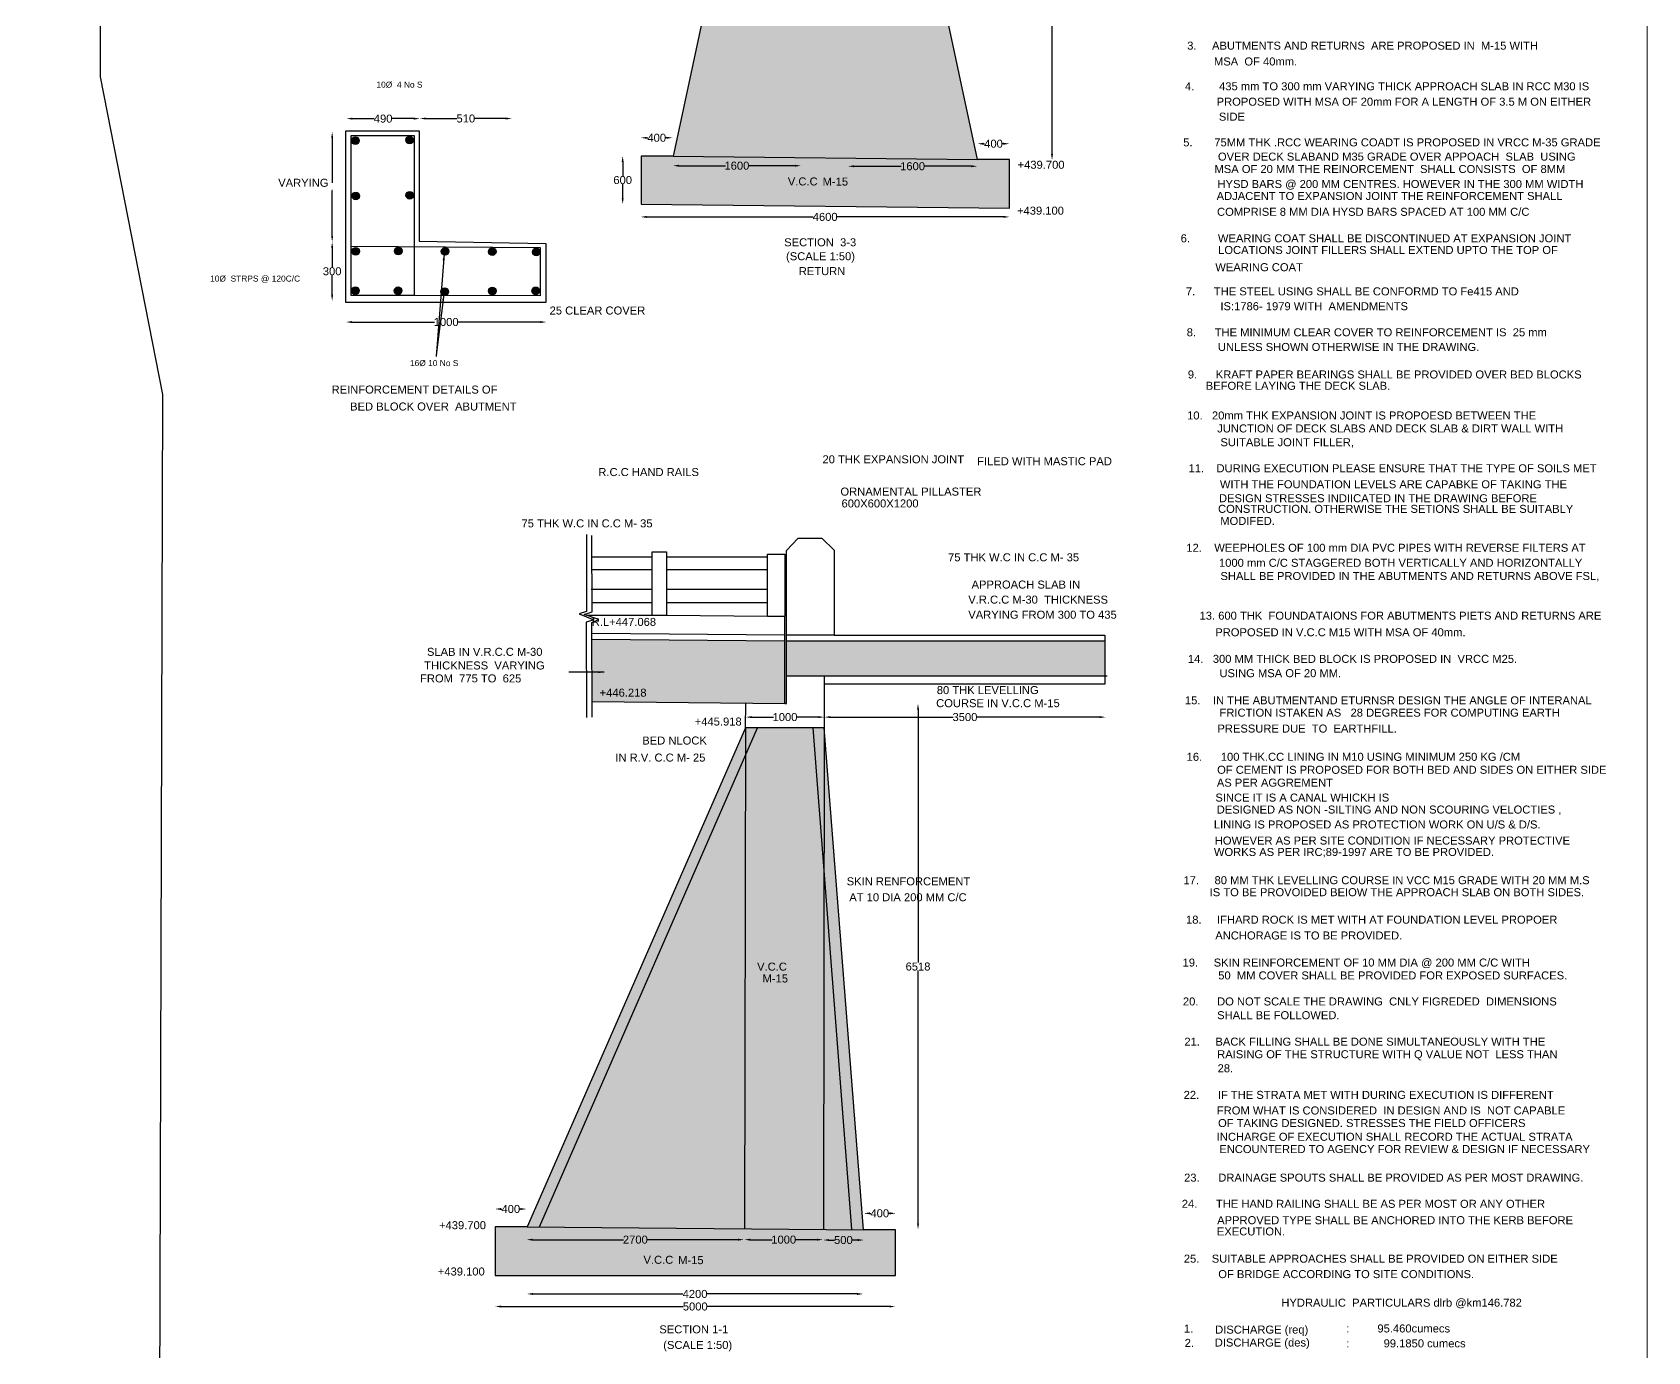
# Model space of a CAD drawing. Header units: inches. Extents: x -43035 to 47938, y -227984 to -120308.
# Drawn here: x 7560 to 47938, y -194769 to -161797 of the extents above; entities that cross this region are included whole.
import ezdxf

# ---------------------------------------------------------------- set-up
doc = ezdxf.new("R2010")
doc.units = ezdxf.units.IN
doc.header["$MEASUREMENT"] = 0
doc.styles.get("Standard").update_dxf_attribs({"font": 'arial.ttf'})
doc.dimstyles.new('ST100', dxfattribs={"dimtxt": 200, "dimasz": 150, "dimexe": 0, "dimexo": 300, "dimgap": 0.09, "dimtad": 0, "dimtih": 1, "dimtoh": 1, "dimdec": 0, "dimzin": 0, "dimdsep": 46, "dimtxsty": 'Standard', "dimcen": 0, "dimse1": 1, "dimse2": 1, "dimadec": 0, "dimazin": 0, "dimtfac": 1, "dimtdec": 0, "dimtofl": 0, "dimtmove": 0, "dimatfit": 3, "dimfxl": 2000, "dimtolj": 1, "dimtzin": 0, "dimarcsym": 0})
pattern_1 = [(50, (0, 0), (358.6301, -31.37607), [37.5, -412.5]), (355, (0, 0), (-69.3757, 376.0961), [30, -330]), (100.4514, (29.9, -2.6), (289.2547, 344.7198), [31.8701, -350.57106]), (46.1842, (0, 100), (533.6205, -82.7595), [56.25, -618.75]), (96.6356, (44.47, 93.1), (467.3314, 487.059), [47.8051, -525.8565]), (351.1842, (0, 100), (467.331, 487.0593), [45, -495]), (21, (50, 75), (298.45353, -201.30945), [37.5, -412.5]), (326, (50, 75), (121.6577, 362.575), [30, -330]), (71.4514, (74.87, 58.22), (420.1113, 161.26525), [31.8701, -350.57106]), (37.5, (0, 0), (6.07993, 166.44693), [0, -326, 0, -335, 0, -331.25]), (7.5, (0, 0), (131.53477, 197.20586), [0, -191, 0, -318.5, 0, -126.25]), (327.5, (-111.5, 0), (266.91122, -11.27744), [0, -125, 0, -390, 0, -517.5]), (317.5, (-161.5, 0), (291.59308, 50.0525), [0, -162.5, 0, -259, 0, -367.5])]

# ---------------------------------------------------------------- blocks, each defined once
blk = doc.blocks.new('*D66')
at = {"color": 0, "lineweight": -2, "transparency": 16777216}
for p, q in [((33049, -150216), (33049, -157427)), ((33049, -164842), (33049, -157631))]:
    blk.add_line(p, q, dxfattribs=at)
at = {"color": 0, "transparency": 16777216}
for points in [[(33024, -150216), (33074, -150216), (33049, -150066)], [(33024, -164842), (33074, -164842), (33049, -164992)]]:
    blk.add_solid(points, dxfattribs=at)
at = {"color": 0, "transparency": 16777216, "insert": (33049, -157529), "char_height": 200, "attachment_point": 5}
blk.add_mtext('\\A1;7368', dxfattribs=at)
blk = doc.blocks.new('*D67')
at = {"color": 0, "lineweight": -2, "transparency": 16777216}
for p, q in [((22920, -164433), (22943, -164433)), ((23416, -164433), (23393, -164433))]:
    blk.add_line(p, q, dxfattribs=at)
at = {"color": 0, "transparency": 16777216}
for points in [[(22920, -164408), (22920, -164458), (22770, -164433)], [(23416, -164408), (23416, -164458), (23566, -164433)]]:
    blk.add_solid(points, dxfattribs=at)
at = {"color": 0, "transparency": 16777216, "insert": (23168, -164433), "char_height": 200, "attachment_point": 5}
blk.add_mtext('\\A1;400', dxfattribs=at)
blk = doc.blocks.new('*D68')
at = {"color": 0, "lineweight": -2, "transparency": 16777216}
for p, q in [((31339, -164582), (31362, -164582)), ((31835, -164582), (31812, -164582))]:
    blk.add_line(p, q, dxfattribs=at)
at = {"color": 0, "transparency": 16777216}
for points in [[(31339, -164557), (31339, -164607), (31189, -164582)], [(31835, -164557), (31835, -164607), (31985, -164582)]]:
    blk.add_solid(points, dxfattribs=at)
at = {"color": 0, "transparency": 16777216, "insert": (31587, -164582), "char_height": 200, "attachment_point": 5}
blk.add_mtext('\\A1;400', dxfattribs=at)
blk = doc.blocks.new('*D69')
at = {"color": 0, "lineweight": -2, "transparency": 16777216}
for p, q in [((28098, -165145), (29274, -165145)), ((31029, -165145), (29852, -165145))]:
    blk.add_line(p, q, dxfattribs=at)
at = {"color": 0, "transparency": 16777216}
for points in [[(28098, -165120), (28098, -165170), (27948, -165145)], [(31029, -165120), (31029, -165170), (31179, -165145)]]:
    blk.add_solid(points, dxfattribs=at)
at = {"color": 0, "transparency": 16777216, "insert": (29563, -165145), "char_height": 200, "attachment_point": 5}
blk.add_mtext('\\A1;1600', dxfattribs=at)
blk = doc.blocks.new('*D70')
at = {"color": 0, "lineweight": -2, "transparency": 16777216}
for p, q in [((23722, -165131), (24883, -165131)), ((26622, -165131), (25461, -165131))]:
    blk.add_line(p, q, dxfattribs=at)
at = {"color": 0, "transparency": 16777216}
for points in [[(23722, -165106), (23722, -165156), (23572, -165131)], [(26622, -165106), (26622, -165156), (26772, -165131)]]:
    blk.add_solid(points, dxfattribs=at)
at = {"color": 0, "transparency": 16777216, "insert": (25172, -165131), "char_height": 200, "attachment_point": 5}
blk.add_mtext('\\A1;1600', dxfattribs=at)
blk = doc.blocks.new('*D71')
at = {"color": 0, "lineweight": -2, "transparency": 16777216}
for p, q in [((22317, -165037), (22317, -165388)), ((22317, -165943), (22317, -165592))]:
    blk.add_line(p, q, dxfattribs=at)
at = {"color": 0, "transparency": 16777216}
for points in [[(22292, -165037), (22342, -165037), (22317, -164887)], [(22292, -165943), (22342, -165943), (22317, -166093)]]:
    blk.add_solid(points, dxfattribs=at)
at = {"color": 0, "transparency": 16777216, "insert": (22317, -165490), "char_height": 200, "attachment_point": 5}
blk.add_mtext('\\A1;600', dxfattribs=at)
blk = doc.blocks.new('*D72')
at = {"color": 0, "lineweight": -2, "transparency": 16777216}
for p, q in [((22919, -166411), (27075, -166411)), ((31836, -166411), (27680, -166411))]:
    blk.add_line(p, q, dxfattribs=at)
at = {"color": 0, "transparency": 16777216}
for points in [[(22919, -166386), (22919, -166436), (22769, -166411)], [(31836, -166386), (31836, -166436), (31986, -166411)]]:
    blk.add_solid(points, dxfattribs=at)
at = {"color": 0, "transparency": 16777216, "insert": (27378, -166411), "char_height": 200, "attachment_point": 5}
blk.add_mtext('\\A1;4600', dxfattribs=at)
blk = doc.blocks.new('*D73')
at = {"color": 0, "lineweight": -2, "transparency": 16777216}
for p, q in [((15563, -163955), (16105, -163955)), ((17096, -163955), (16554, -163955))]:
    blk.add_line(p, q, dxfattribs=at)
at = {"color": 0, "transparency": 16777216}
for points in [[(15563, -163930), (15563, -163980), (15413, -163955)], [(17096, -163930), (17096, -163980), (17246, -163955)]]:
    blk.add_solid(points, dxfattribs=at)
at = {"color": 0, "transparency": 16777216, "insert": (16329, -163955), "char_height": 200, "attachment_point": 5}
blk.add_mtext('\\A1;490', dxfattribs=at)
blk = doc.blocks.new('*D74')
at = {"color": 0, "lineweight": -2, "transparency": 16777216}
for p, q in [((17396, -163952), (18175, -163952)), ((19396, -163952), (18617, -163952))]:
    blk.add_line(p, q, dxfattribs=at)
at = {"color": 0, "transparency": 16777216}
for points in [[(17396, -163927), (17396, -163977), (17246, -163952)], [(19396, -163927), (19396, -163977), (19546, -163952)]]:
    blk.add_solid(points, dxfattribs=at)
at = {"color": 0, "transparency": 16777216, "insert": (18396, -163952), "char_height": 200, "attachment_point": 5}
blk.add_mtext('\\A1;510', dxfattribs=at)
blk = doc.blocks.new('*D75')
at = {"color": 0, "lineweight": -2, "transparency": 16777216}
for p, q in [((15055, -164438), (15055, -165561)), ((15055, -166885), (15055, -165762))]:
    blk.add_line(p, q, dxfattribs=at)
at = {"color": 0, "transparency": 16777216}
for points in [[(15030, -164438), (15080, -164438), (15055, -164288)], [(15030, -166885), (15080, -166885), (15055, -167035)]]:
    blk.add_solid(points, dxfattribs=at)
at = {"color": 0, "transparency": 16777216, "insert": (15055, -165661), "char_height": 200, "attachment_point": 5}
blk.add_mtext('\\A1;.', dxfattribs=at)
blk = doc.blocks.new('*D76')
at = {"color": 0, "lineweight": -2, "transparency": 16777216}
for p, q in [((15055, -167185), (15055, -167668)), ((15055, -168356), (15055, -167873))]:
    blk.add_line(p, q, dxfattribs=at)
at = {"color": 0, "transparency": 16777216}
for points in [[(15030, -167185), (15080, -167185), (15055, -167035)], [(15030, -168356), (15080, -168356), (15055, -168506)]]:
    blk.add_solid(points, dxfattribs=at)
at = {"color": 0, "transparency": 16777216, "insert": (15055, -167770), "char_height": 200, "attachment_point": 5}
blk.add_mtext('\\A1;300', dxfattribs=at)
blk = doc.blocks.new('*D77')
at = {"color": 0, "lineweight": -2, "transparency": 16777216}
for p, q in [((15552, -169038), (17616, -169038)), ((20257, -169038), (18194, -169038))]:
    blk.add_line(p, q, dxfattribs=at)
at = {"color": 0, "transparency": 16777216}
for points in [[(15552, -169013), (15552, -169063), (15402, -169038)], [(20257, -169013), (20257, -169063), (20407, -169038)]]:
    blk.add_solid(points, dxfattribs=at)
at = {"color": 0, "transparency": 16777216, "insert": (17905, -169038), "char_height": 200, "attachment_point": 5}
blk.add_mtext('\\A1;1000', dxfattribs=at)
blk = doc.blocks.new('*D78')
at = {"color": 0, "lineweight": -2, "transparency": 16777216}
for p, q in [((25541, -178911), (26085, -178911)), ((27207, -178911), (26663, -178911))]:
    blk.add_line(p, q, dxfattribs=at)
at = {"color": 0, "transparency": 16777216}
for points in [[(25541, -178886), (25541, -178936), (25391, -178911)], [(27207, -178886), (27207, -178936), (27357, -178911)]]:
    blk.add_solid(points, dxfattribs=at)
at = {"color": 0, "transparency": 16777216, "insert": (26374, -178911), "char_height": 200, "attachment_point": 5}
blk.add_mtext('\\A1;1000', dxfattribs=at)
blk = doc.blocks.new('*D79')
at = {"color": 0, "lineweight": -2, "transparency": 16777216}
for p, q in [((27507, -178911), (30574, -178911)), ((34237, -178911), (31170, -178911))]:
    blk.add_line(p, q, dxfattribs=at)
at = {"color": 0, "transparency": 16777216}
for points in [[(27507, -178886), (27507, -178936), (27357, -178911)], [(34237, -178886), (34237, -178936), (34387, -178911)]]:
    blk.add_solid(points, dxfattribs=at)
at = {"color": 0, "transparency": 16777216, "insert": (30872, -178911), "char_height": 200, "attachment_point": 5}
blk.add_mtext('\\A1;3500', dxfattribs=at)
blk = doc.blocks.new('*D80')
at = {"color": 0, "lineweight": -2, "transparency": 16777216}
for p, q in [((29699, -178724), (29699, -185043)), ((29699, -191566), (29699, -185247))]:
    blk.add_line(p, q, dxfattribs=at)
at = {"color": 0, "transparency": 16777216}
for points in [[(29674, -178724), (29724, -178724), (29699, -178574)], [(29674, -191566), (29724, -191566), (29699, -191716)]]:
    blk.add_solid(points, dxfattribs=at)
at = {"color": 0, "transparency": 16777216, "insert": (29699, -185145), "char_height": 200, "attachment_point": 5}
blk.add_mtext('\\A1;6518', dxfattribs=at)
blk = doc.blocks.new('*D81')
at = {"color": 0, "lineweight": -2, "transparency": 16777216}
for p, q in [((28495, -191312), (28519, -191312)), ((28994, -191312), (28969, -191312))]:
    blk.add_line(p, q, dxfattribs=at)
at = {"color": 0, "transparency": 16777216}
for points in [[(28495, -191287), (28495, -191337), (28345, -191312)], [(28994, -191287), (28994, -191337), (29144, -191312)]]:
    blk.add_solid(points, dxfattribs=at)
at = {"color": 0, "transparency": 16777216, "insert": (28744, -191312), "char_height": 200, "attachment_point": 5}
blk.add_mtext('\\A1;400', dxfattribs=at)
blk = doc.blocks.new('*D82')
at = {"color": 0, "lineweight": -2, "transparency": 16777216}
for p, q in [((27477, -191979), (27613, -191979)), ((28191, -191979), (28055, -191979))]:
    blk.add_line(p, q, dxfattribs=at)
at = {"color": 0, "transparency": 16777216}
for points in [[(27477, -191954), (27477, -192004), (27327, -191979)], [(28191, -191954), (28191, -192004), (28341, -191979)]]:
    blk.add_solid(points, dxfattribs=at)
at = {"color": 0, "transparency": 16777216, "insert": (27834, -191979), "char_height": 200, "attachment_point": 5}
blk.add_mtext('\\A1;500', dxfattribs=at)
blk = doc.blocks.new('*D83')
at = {"color": 0, "lineweight": -2, "transparency": 16777216}
for p, q in [((25506, -191970), (26053, -191970)), ((27177, -191970), (26630, -191970))]:
    blk.add_line(p, q, dxfattribs=at)
at = {"color": 0, "transparency": 16777216}
for points in [[(25506, -191945), (25506, -191995), (25356, -191970)], [(27177, -191945), (27177, -191995), (27327, -191970)]]:
    blk.add_solid(points, dxfattribs=at)
at = {"color": 0, "transparency": 16777216, "insert": (26342, -191970), "char_height": 200, "attachment_point": 5}
blk.add_mtext('\\A1;1000', dxfattribs=at)
blk = doc.blocks.new('*D84')
at = {"color": 0, "lineweight": -2, "transparency": 16777216}
for p, q in [((20070, -191970), (22334, -191970)), ((25197, -191970), (22934, -191970))]:
    blk.add_line(p, q, dxfattribs=at)
at = {"color": 0, "transparency": 16777216}
for points in [[(20070, -191945), (20070, -191995), (19920, -191970)], [(25197, -191945), (25197, -191995), (25347, -191970)]]:
    blk.add_solid(points, dxfattribs=at)
at = {"color": 0, "transparency": 16777216, "insert": (22634, -191970), "char_height": 200, "attachment_point": 5}
blk.add_mtext('\\A1;2700', dxfattribs=at)
blk = doc.blocks.new('*D85')
at = {"color": 0, "lineweight": -2, "transparency": 16777216}
for p, q in [((19277, -191204), (19296, -191204)), ((19764, -191204), (19745, -191204))]:
    blk.add_line(p, q, dxfattribs=at)
at = {"color": 0, "transparency": 16777216}
for points in [[(19277, -191179), (19277, -191229), (19127, -191204)], [(19764, -191179), (19764, -191229), (19914, -191204)]]:
    blk.add_solid(points, dxfattribs=at)
at = {"color": 0, "transparency": 16777216, "insert": (19521, -191204), "char_height": 200, "attachment_point": 5}
blk.add_mtext('\\A1;400', dxfattribs=at)
blk = doc.blocks.new('*D86')
at = {"color": 0, "lineweight": -2, "transparency": 16777216}
for p, q in [((20075, -193327), (23824, -193327)), ((28177, -193327), (24428, -193327))]:
    blk.add_line(p, q, dxfattribs=at)
at = {"color": 0, "transparency": 16777216}
for points in [[(20075, -193302), (20075, -193352), (19925, -193327)], [(28177, -193302), (28177, -193352), (28327, -193327)]]:
    blk.add_solid(points, dxfattribs=at)
at = {"color": 0, "transparency": 16777216, "insert": (24126, -193327), "char_height": 200, "attachment_point": 5}
blk.add_mtext('\\A1;4200', dxfattribs=at)
blk = doc.blocks.new('*D87')
at = {"color": 0, "lineweight": -2, "transparency": 16777216}
for p, q in [((19282, -193641), (23832, -193641)), ((28980, -193641), (24429, -193641))]:
    blk.add_line(p, q, dxfattribs=at)
at = {"color": 0, "transparency": 16777216}
for points in [[(19282, -193616), (19282, -193666), (19132, -193641)], [(28980, -193616), (28980, -193666), (29130, -193641)]]:
    blk.add_solid(points, dxfattribs=at)
at = {"color": 0, "transparency": 16777216, "insert": (24131, -193641), "char_height": 200, "attachment_point": 5}
blk.add_mtext('\\A1;5000', dxfattribs=at)

msp = doc.modelspace()

# ---------------------------------------------------------------- hatches: boundary and pattern name
h = msp.add_hatch()
h.set_pattern_fill('AR-CONC', color=256, scale=50, style=0)
h.set_pattern_definition(pattern_1)
h.paths.add_polyline_path([(27975, -149984.7), (26768, -149994.5), (23577.9, -164889.9), (22782.2, -164889.9), (22782.2, -166089.5), (31986.6, -166192.1), (31986.6, -164977.3), (31185.7, -164977.3)])
h.paths.add_polyline_path([(27108.4, -165681.4), (28002.3, -165681.4), (28002.3, -165375.1), (27108.4, -165375.1)], flags=24)
h.paths.add_polyline_path([(26315.5, -165679.1), (27241.7, -165679.1), (27241.7, -165368.9), (26315.5, -165368.9)], flags=24)
h.paths.add_polyline_path([(26731.2, -158061.1), (27625.2, -158061.1), (27625.2, -157754.7), (26731.2, -157754.7)], flags=24)
h.paths.add_polyline_path([(26671.3, -157765.5), (27597.5, -157765.5), (27597.5, -157455.3), (26671.3, -157455.3)], flags=24)
h = msp.add_hatch(color=256)
edge = h.paths.add_edge_path()
edge.add_arc((15636.1, -164505.5), 95.6, 0, 360)
h = msp.add_hatch(color=256)
edge = h.paths.add_edge_path()
edge.add_arc((16991.2, -164491.7), 95.6, 0, 360)
h = msp.add_hatch(color=256)
edge = h.paths.add_edge_path()
edge.add_arc((15646.1, -165885.9), 95.6, 0, 360)
h = msp.add_hatch(color=256)
edge = h.paths.add_edge_path()
edge.add_arc((16994.3, -165868.6), 95.6, 0, 360)
h = msp.add_hatch(color=256)
edge = h.paths.add_edge_path()
edge.add_arc((15642.6, -167272.8), 95.6, 0, 360)
h = msp.add_hatch(color=256)
edge = h.paths.add_edge_path()
edge.add_arc((16707.4, -167262.5), 95.6, 0, 360)
h = msp.add_hatch(color=256)
edge = h.paths.add_edge_path()
edge.add_arc((17877.4, -167273.3), 95.6, 0, 360)
h = msp.add_hatch(color=256)
edge = h.paths.add_edge_path()
edge.add_arc((19056.3, -167276.7), 95.6, 0, 360)
h = msp.add_hatch(color=256)
edge = h.paths.add_edge_path()
edge.add_arc((20155.6, -167283.7), 95.6, 0, 360)
h = msp.add_hatch(color=256)
edge = h.paths.add_edge_path()
edge.add_arc((15635.7, -168253.8), 95.6, 0, 360)
h = msp.add_hatch(color=256)
edge = h.paths.add_edge_path()
edge.add_arc((16703.9, -168257.2), 95.6, 0, 360)
h = msp.add_hatch(color=256)
edge = h.paths.add_edge_path()
edge.add_arc((17870.5, -168278.4), 95.6, 0, 360)
h = msp.add_hatch(color=256)
edge = h.paths.add_edge_path()
edge.add_arc((19059.7, -168264.6), 95.6, 0, 360)
h = msp.add_hatch(color=256)
edge = h.paths.add_edge_path()
edge.add_arc((20141.8, -168257.7), 95.6, 0, 360)
h = msp.add_hatch()
h.set_pattern_fill('AR-CONC', color=256, scale=50, style=0)
h.set_pattern_definition(pattern_1)
h.paths.add_polyline_path([(34365.2, -177002.4), (26415.5, -177002.4), (26415.5, -177881.6), (34365.2, -177881.6)])
h.paths.add_polyline_path([(26372.6, -177001.1), (21544.3, -176964.4), (21551.5, -178518.2), (26369, -178570.4)])
h.paths.add_polyline_path([(21611.8, -178454.9), (22964.7, -178454.9), (22964.7, -178148.5), (21611.8, -178148.5)], flags=24)
h = msp.add_hatch()
h.set_pattern_fill('AR-CONC', color=256, scale=50, style=0)
h.set_pattern_definition(pattern_1)
h.paths.add_polyline_path([(25686, -179176.9), (25387.6, -179176.9), (25386.3, -179863.3)], flags=17)
h.paths.add_polyline_path([(25387.6, -179176.9), (19927.4, -191648), (19130.6, -191648), (19130.6, -192866.2), (29136.6, -192866.2), (29136.6, -191720.4), (28339.9, -191720.4), (27357.4, -179176.9), (27350.9, -182830.2), (27068.1, -179176.9), (25686, -179176.9), (25386.3, -179863.3)])
h.paths.add_polyline_path([(27357.4, -179176.9), (27068.1, -179176.9), (27350.9, -182830.2)], flags=17)
h.paths.add_polyline_path([(23497.5, -192636.7), (24391.4, -192636.7), (24391.4, -192330.4), (23497.5, -192330.4)], flags=24)
h.paths.add_polyline_path([(22707.5, -192627.8), (23633.7, -192627.8), (23633.7, -192317.6), (22707.5, -192317.6)], flags=24)
h.paths.add_polyline_path([(25607.2, -185597.3), (26501.2, -185597.3), (26501.2, -185291), (25607.2, -185291)], flags=24)
h.paths.add_polyline_path([(25547.3, -185301.7), (26473.5, -185301.7), (26473.5, -184991.5), (25547.3, -184991.5)], flags=24)

# ---------------------------------------------------------------- linework, layer by layer
at = {"const_width": 25}
msp.add_lwpolyline([(-43022.9, -136889.6), (47925.5, -136889.6), (47925.5, -227971.5), (-43022.9, -227971.5)], close=True, dxfattribs=at)
for points in [[(26768, -149994.5), (26768, -149563.3), (27068.9, -149563.3), (27068.9, -148189.1), (27975, -148189.1), (27975, -149984.7), (26768, -149994.5), (23577.9, -164889.9), (22782.2, -164889.9), (22782.2, -166089.5), (31986.6, -166192.1), (31986.6, -164977.3), (31185.7, -164977.3), (27975, -149984.7)], [(9263.3, -154029.4), (9258.7, -162911.1), (10817.7, -170846.9), (10738.7, -196030.2), (10728.5, -197170.9), (10752.3, -197697.2), (10793.1, -197884), (10891.7, -198203.2), (10997, -198423.9), (11128.2, -198641.5), (11311.9, -198860.8), (11724.9, -199211.7), (13623, -200550), (15741, -202051.5)], [(15402, -164261.7), (17230.6, -164261.7), (17230.6, -167014.3), (20397.9, -167078.1), (20397.9, -168546), (15400.7, -168546), (15400.7, -164261.7)], [(23577.9, -164889.9), (31185.7, -164977.3)], [(21414.2, -174348.3), (21414.6, -176272.3), (21229.7, -176332.7), (21596, -176478.2), (21407.4, -176542.2), (21410.7, -178917.3)], [(21553.3, -178912.1), (21542.3, -176545.5), (21721.7, -176469.5), (21357, -176348.2), (21550.8, -176276.5), (21542, -174370.4)], [(26369, -178570.4), (26415.5, -178570.4), (26415.5, -174747.3), (26703.9, -174438.4), (27294, -174438.4), (27600.4, -174735.1), (27600.4, -176866.4), (26415.5, -176866.4)], [(21553.7, -174907.9), (23056.3, -174907.9)], [(21553.7, -175222.5), (23056.3, -175222.5)], [(23410.8, -174907.9), (25934.2, -174907.9)], [(23410.8, -175222.5), (25934.2, -175222.5)], [(23056.3, -175723.3), (21527.1, -175723.3)], [(25934.2, -175723.3), (23410.8, -175723.3)], [(25934.2, -176400.5), (23410.8, -176372), (23056.3, -176372), (21435.3, -176372)], [(23056.3, -176051.2), (21536, -176051.2)], [(21547.1, -176816.4), (26372.7, -176858.7), (26372.7, -176400.5)], [(25934.2, -176051.2), (23410.8, -176051.2)], [(21545.7, -176964.4), (26372.6, -177001.1), (26372.7, -176858.7)], [(21554.3, -178518.3), (26369, -178570.4), (26372.6, -177001.1)], [(26415.5, -177002.4), (34364.1, -177002.4)], [(27600.4, -176866.4), (34365.2, -176866.4)], [(34365.2, -176866.4), (34365.2, -177881.6)], [(27357.4, -177881.6), (27357.4, -179176.9), (25387.6, -179176.9), (25394.3, -178559.8)], [(26415.5, -177881.6), (34424.2, -177881.6)], [(34365.2, -177881.6), (34365.2, -178083.5), (27357.4, -178083.5)], [(25387.6, -179176.9), (19927.4, -191648), (19130.6, -191648), (19130.6, -192866.2), (29136.6, -192866.2), (29136.6, -191720.4), (28339.9, -191720.4), (27357.4, -179176.9)], [(20239.3, -191650.7), (25686, -179176.9)], [(25387.6, -179176.9), (25363.5, -191694.8)], [(27068.1, -179176.9), (28038.7, -191717.8)], [(27357.4, -179176.9), (27335.1, -191711.8)], [(19927.4, -191648), (28339.9, -191720.4)]]:
    msp.add_lwpolyline(points)
for points in [[(15527.9, -164379.8), (17101.9, -164379.8), (17101.9, -168375.8), (15527.9, -168375.8)], [(15527.9, -167142.6), (20252.4, -167178.8), (20252.4, -168379.2), (15527.9, -168375.8)], [(23056.3, -174777.2), (23410.8, -174777.2), (23410.8, -176372), (23056.3, -176372)], [(25934.2, -174839.1), (26372.7, -174839.1), (26372.7, -176400.5), (25934.2, -176400.5)]]:
    msp.add_lwpolyline(points, close=True)
for centre in [(15636.1, -164505.5), (16991.2, -164491.7), (15646.1, -165885.9), (16994.3, -165868.6), (15642.6, -167272.8), (16707.4, -167262.5), (17877.4, -167273.3), (19056.3, -167276.7), (20155.6, -167283.7), (15635.7, -168253.8), (16703.9, -168257.2), (17870.5, -168278.4), (19059.7, -168264.6), (20141.8, -168257.7)]:
    msp.add_circle(centre, 95.6)

# ---------------------------------------------------------------- texts
for s, height, p in [('   3.     ABUTMENTS AND RETURNS  ARE PROPOSED IN  M-15 WITH', 200, (36194.5, -162230)), (' MSA  OF 40mm.', 200, (37019.1, -162625.8)), ('   10Ø  4 No S', 150, (15987, -163179.2)), ('  4.        435 mm TO 300 mm VARYING THICK APPROACH SLAB IN RCC M30 IS', 200, (36215.9, -163246.2)), ('  PROPOSED WITH MSA OF 20mm FOR A LENGTH OF 3.5 M ON EITHER', 200, (37008.4, -163631.3)), ('   SIDE', 200, (36986.9, -164005.6)), ('  5.       75MM THK .RCC WEARING COADT IS PROPOSED IN VRCC M-35 GRADE', 200, (36173.1, -164647.4)), (' +439.700', 200, (32110.7, -165206.9)), ('  MSA OF 20 MM THE REINORCEMENT  SHALL CONSISTS  OF 8MM', 200, (36954.5, -165313.3)), ('  OVER DECK SLABAND M35 GRADE OVER APPOACH  SLAB  USING', 200, (37040.1, -165003.1)), ('  VARYING', 200, (13551.3, -165657.2)), (' V.C.C', 200, (26367.2, -165624)), ('  M-15', 200, (27159.5, -165627)), ('  HYSD BARS @ 200 MM CENTRES. HOWEVER IN THE 300 MM WIDTH ', 200, (37029.4, -165687.7)), ('  ADJACENT TO EXPANSION JOINT THE REINFORCEMENT SHALL', 200, (37008, -165987.2)), (' +439.100', 200, (32095.8, -166354)), ('  COMPRISE 8 MM DIA HYSD BARS SPACED AT 100 MM C/C', 200, (37018.7, -166383)), (' SECTION  3-3', 200, (26276.1, -167144.8)), (' 6.         WEARING COAT SHALL BE DISCONTINUED AT EXPANSION JOINT', 200, (36186.5, -167044.8)), (' LOCATIONS JOINT FILLERS SHALL EXTEND UPTO THE TOP OF', 200, (37123.4, -167337)), (' (SCALE 1:50)', 200, (26322.6, -167493.2)), ('  WEARING COAT', 200, (36975.2, -167766.8)), ('   10Ø  STRPS @ 120C/C', 150, (11829.3, -168026.2)), ('   RETURN', 200, (26485.3, -167864.7)), ('    7.      THE STEEL USING SHALL BE CONFORMD TO Fe415 AND', 200, (36085, -168371.5)), (' 25 CLEAR COVER', 200, (20412.6, -168849.4)), ('   IS:1786- 1979 WITH  AMENDMENTS', 200, (37025.5, -168741.9)), ('   8.      THE MINIMUM CLEAR COVER TO REINFORCEMENT IS  25 mm', 200, (36182.5, -169393.8)), ('   UNLESS SHOWN OTHERWISE IN THE DRAWING.', 200, (36962.5, -169759.9)), ('   16Ø 10 No S', 150, (16825.1, -170138.5)), ('     9.      KRAFT PAPER BEARINGS SHALL BE PROVIDED OVER BED BLOCKS', 200, (36056, -170448)), (' REINFORCEMENT DETAILS OF ', 200, (14964.1, -170825.5)), ('  BEFORE LAYING THE DECK SLAB.', 200, (36736.3, -170730.2)), (' BED BLOCK OVER  ABUTMENT ', 200, (15425.9, -171248.4)), ('   10.   20mm THK EXPANSION JOINT IS PROPOESD BETWEEN THE ', 200, (36192.1, -171472.6)), ('   JUNCTION OF DECK SLABS AND DECK SLAB & DIRT WALL WITH', 200, (36945.7, -171796.7)), ('  SUITABLE JOINT FILLER,', 200, (37102.7, -172141.7)), ('20 THK EXPANSION JOINT ', 200, (27311.4, -172567.8)), (' FILED WITH MASTIC PAD', 200, (31100.3, -172616.3)), (' R.C.C HAND RAILS', 200, (21631, -172886.7)), ('  11.    DURING EXECUTION PLEASE ENSURE THAT THE TYPE OF SOILS MET', 200, (36306.1, -172792.3)), ('ORNAMENTAL PILLASTER', 200, (27759.8, -173374.6)), ('  WITH THE FOUNDATION LEVELS ARE CAPABKE OF TAKING THE', 200, (37089.6, -173192)), ('600X600X1200', 200, (27787.3, -173671.3)), ('   CONSTRUCTION. OTHERWISE THE SETIONS SHALL BE SUITABLY', 200, (36966.1, -173806.3)), ('   DESIGN STRESSES INDIICATED IN THE DRAWING BEFORE', 200, (36989.8, -173540.9)), ('     75 THK W.C IN C.C M- 35', 200, (19399.9, -174169.1)), ('   MODIFED.', 200, (37021.2, -174108.7)), ('     75 THK W.C IN C.C M- 35', 200, (30062.1, -175017.2)), ('  12.    WEEPHOLES OF 100 mm DIA PVC PIPES WITH REVERSE FILTERS AT', 200, (36250.6, -174778.8)), ('  1000 mm C/C STAGGERED BOTH VERTICALLY AND HORIZONTALLY', 200, (37067, -175154.4)), (' APPROACH SLAB IN', 200, (30960.1, -175697.9)), ('  SHALL BE PROVIDED IN THE ABUTMENTS AND RETURNS ABOVE FSL,', 200, (37103.7, -175484.3)), (' V.R.C.C M-30  THICKNESS', 200, (30878.1, -176074.6)), (' R.L+447.068', 200, (21466.1, -176631.5)), (' VARYING FROM 300 TO 435', 200, (30878.1, -176451.3)), ('13. 600 THK  FOUNDATAIONS FOR ABUTMENTS PIETS AND RETURNS ARE', 200, (36736.6, -176475.6)), (' PROPOSED IN V.C.C M15 WITH MSA OF 40mm.', 200, (37051.5, -176890.7)), ('   SLAB IN V.R.C.C M-30', 200, (17191.7, -177379.6)), ('  THICKNESS  VARYING', 200, (17200.3, -177720)), ('    14.   300 MM THICK BED BLOCK IS PROPOSED IN  VRCC M25.', 200, (36136.2, -177555)), (' FROM  775 TO  625', 200, (17174.7, -178043.4)), ('   USING MSA OF 20 MM.', 200, (37000.9, -177912.8)), (' +446.218', 200, (21662.9, -178400.4)), (' COURSE IN V.C.C M-15', 200, (30074.7, -178662.5)), (' 80 THK LEVELLING', 200, (30091.1, -178334.9)), ('   15.    IN THE ABUTMENTAND ETURNSR DESIGN THE ANGLE OF INTERANAL  ', 200, (36138.3, -178591.4)), ('   FRICTION ISTAKEN AS   28 DEGREES FOR COMPUTING EARTH  ', 200, (37002.4, -178899)), (' +445.918', 200, (24040.5, -179121.1)), ('PRESSURE DUE  TO  EARTHFILL.', 200, (37182.5, -179297)), (' BED NLOCK', 200, (22728.7, -179596.1)), (' IN R.V. C.C M- 25', 200, (22056.4, -180021.9)), ('   16.      100 THK.CC LINING IN M10 USING MINIMUM 250 KG /CM', 200, (36180.9, -180002.8)), ('  AS PER AGGREMENT', 200, (37013.3, -180648.8)), ('  OF CEMENT IS PROPOSED FOR BOTH BED AND SIDES ON EITHER SIDE', 200, (37020.6, -180327.2)), ('  SINCE IT IS A CANAL WHICKH IS', 200, (36976.7, -181021.5)), ('   DESIGNED AS NON -SILTING AND NON SCOURING VELOCTIES ,', 200, (36932.8, -181321.1)), ('  LINING IS PROPOSED AS PROTECTION WORK ON U/S & D/S.', 200, (36940.1, -181693.9)), ('  HOWEVER AS PER SITE CONDITION IF NECESSARY PROTECTIVE', 200, (36962, -182095.8)), ('  WORKS AS PER IRC;89-1997 ARE TO BE PROVIDED.', 200, (36940.1, -182380.8)), (' SKIN RENFORCEMENT', 200, (27838.1, -183114.6)), ('  17.     80 MM THK LEVELLING COURSE IN VCC M15 GRADE WITH 20 MM M.S', 200, (36179.5, -183086.8)), (' AT 10 DIA 200 MM C/C', 200, (27903.4, -183512.7)), (' IS TO BE PROVOIDED BEIOW THE APPROACH SLAB ON BOTH SIDES.', 200, (36911.1, -183386.4)), ('   18.     IFHARD ROCK IS MET WITH AT FOUNDATION LEVEL PROPOER', 200, (36164.9, -184073.4)), ('   ANCHORAGE IS TO BE PROVIDED.', 200, (36896.5, -184468)), (' V.C.C', 200, (25599, -185246.6)), ('  19.     SKIN REINFORCEMENT OF 10 MM DIA @ 200 MM C/C WITH', 200, (36157.8, -185144.6)), ('   50  MM COVER SHALL BE PROVIDED FOR EXPOSED SURFACES.', 200, (36970, -185466.2)), ('  M-15', 200, (25658.3, -185542.8)), ('  20.      DO NOT SCALE THE DRAWING  CNLY FIGREDED  DIMENSIONS', 200, (36165.2, -186116.6)), ('  SHALL BE FOLLOWED.', 200, (37021.2, -186460.1)), ('  21.     BACK FILLING SHALL BE DONE SIMULTANEOUSLY WITH THE ', 200, (36201.7, -187121.3)), ('  RAISING OF THE STRUCTURE WITH Q VALUE NOT  LESS THAN', 200, (37021.2, -187435.6)), ('   28.', 200, (36955.3, -187786.4)), ('   22.      IF THE STRATA MET WITH DURING EXECUTION IS DIFFERENT', 200, (36106.6, -188451.4)), ('  FROM WHAT IS CONSIDERED  IN DESIGN AND IS  NOT CAPABLE', 200, (37013.7, -188841.1)), ('    OF TAKING DESIGNED. STRESSES THE FIELD OFFICERS ', 200, (36889.3, -189155.4)), ('   INCHARGE OF EXECUTION SHALL RECORD THE ACTUAL STRATA', 200, (36933.2, -189498.8)), ('    ENCOUNTERED TO AGENCY FOR REVIEW & DESIGN IF NECESSARY', 200, (36918.6, -189805.8)), ('   23.      DRAINAGE SPOUTS SHALL BE PROVIDED AS PER MOST DRAWING.', 200, (36117.3, -190519.6)), ('   24.      THE HAND RAILING SHALL BE AS PER MOST OR ANY OTHER', 200, (36058.8, -191174.1)), ('    APPROVED TYPE SHALL BE ANCHORED INTO THE KERB BEFORE', 200, (36866.1, -191583.2)), (' +439.700', 200, (17648.8, -191707.7)), ('   EXECUTION.', 200, (36936.3, -191863.7)), (' V.C.C', 200, (22759.2, -192572.7)), ('  M-15', 200, (23548.6, -192582.2)), ('  25.    SUITABLE APPROACHES SHALL BE PROVIDED ON EITHER SIDE ', 200, (36187.4, -192545)), (' +439.100', 200, (17618.3, -192865.5)), ('   OF BRIDGE ACCORDING TO SITE CONDITIONS.', 200, (36971.3, -192930.7)), ('  HYDRAULIC  PARTICULARS dlrb @km146.782   ', 200, (38625.6, -193644.6)), (' SECTION 1-1', 200, (23155.2, -194311.3)), ('   1.', 200, (36114.1, -194291.5)), (' DISCHARGE (req)', 200, (37048.4, -194317.6)), ('    :         95.460cumecs', 200, (40095.3, -194288.8)), (' (SCALE 1:50)', 200, (23252.7, -194701.1)), ('   2.', 200, (36131.6, -194649.1)), ('  DISCHARGE (des)', 200, (36961.1, -194640.4)), ('    :           99.1850 cumecs', 200, (40095.3, -194661.4))]:
    msp.add_text(s, height=height).set_placement(p)

# ---------------------------------------------------------------- dimensions: what is measured, and where the dimension line sits
for base, p1, p2, text, picture, middle in [((33049.3, -164992.3), (33049.3, -150065.9), (33049.3, -164992.3), '7368', '*D66', (33049.3, -157529.1)), ((15054.9, -167035.3), (15051.8, -164287.5), (15051.8, -167035.3), '.', '*D75', (15054.9, -165661.4)), ((22316.6, -166093.4), (22293.6, -164887), (22293.6, -166093.4), '600', '*D71', (22316.6, -165490.2)), ((15054.9, -168505.6), (15054.9, -167035.3), (15054.9, -168505.6), '300', '*D76', (15054.9, -167770.5)), ((29698.6, -191715.8), (29711.1, -178573.8), (29711.1, -191715.8), '6518', '*D80', (29698.6, -185144.8))]:
    dim = msp.add_linear_dim(base=base, p1=p1, p2=p2, angle=90, text=text, dimstyle='ST100')
    dim.commit()
    dim.dimension.update_dxf_attribs({"geometry": picture, "text_midpoint": middle})
for base, p1, p2, text, picture, middle in [((17245.8, -163955.1), (15413.2, -163985.5), (17245.8, -163985.5), '490', '*D73', (16329.5, -163955.1)), ((19546.1, -163951.9), (17245.8, -163955.1), (19546.1, -163955.1), '510', '*D74', (18396, -163951.9)), ((23565.9, -164433.3), (22769.8, -164429.2), (23565.9, -164429.2), '400', '*D67', (23167.8, -164433.3)), ((31984.9, -164581.6), (31188.7, -164577.5), (31984.9, -164577.5), '400', '*D68', (31586.8, -164581.6)), ((26772.2, -165131.3), (23572.2, -165098.4), (26772.2, -165098.4), '1600', '*D70', (25172.2, -165131.3)), ((31179.2, -165145.1), (27947.6, -165119.3), (31179.2, -165119.3), '1600', '*D69', (29563.4, -165145.1)), ((31986.1, -166410.5), (22769.4, -166422.9), (31986.1, -166422.9), '4600', '*D72', (27377.7, -166410.5)), ((20407.2, -169038.1), (15401.9, -169004.1), (20407.2, -169004.1), '1000', '*D77', (17904.5, -169038.1)), ((27357.4, -178910.9), (25391, -178868.4), (27357.4, -178868.4), '1000', '*D78', (26374.2, -178910.9)), ((34386.7, -178910.9), (27357.4, -178910.9), (34386.7, -178910.9), '3500', '*D79', (30872, -178910.9)), ((19914.4, -191203.9), (19126.9, -191195.8), (19914.4, -191195.8), '400', '*D85', (19520.6, -191203.9)), ((28344.6, -191311.6), (29143.6, -191319.7), (28344.6, -191319.7), '400', '*D81', (28744.1, -191311.6)), ((19920.4, -191970.4), (25347.4, -191969), (19920.4, -191969), '2700', '*D84', (22633.9, -191970.4)), ((25355.8, -191970.4), (27327.2, -191979), (25355.8, -191979), '1000', '*D83', (26341.5, -191970.4)), ((27327.2, -191979), (28340.9, -191970.4), (27327.2, -191970.4), '500', '*D82', (27834, -191979)), ((28327.3, -193326.6), (19924.8, -193238.8), (28327.3, -193238.8), '4200', '*D86', (24126.1, -193326.6)), ((19131.6, -193640.6), (29130.1, -193717.3), (19131.6, -193717.3), '5000', '*D87', (24130.8, -193640.6))]:
    dim = msp.add_linear_dim(base=base, p1=p1, p2=p2, text=text, dimstyle='ST100')
    dim.commit()
    dim.dimension.update_dxf_attribs({"geometry": picture, "text_midpoint": middle})

# ---------------------------------------------------------------- leaders
for points in [[(17852.1, -167345.2), (17652.1, -169897)], [(17846.2, -168353.3), (17651.7, -169867.8)], [(21854.2, -177788.7), (20972, -177788.7)]]:
    msp.add_leader(points, dimstyle='ST100', override={"dimgap": 0.09, "dimtad": 0})

doc.saveas('drawing.dxf')
